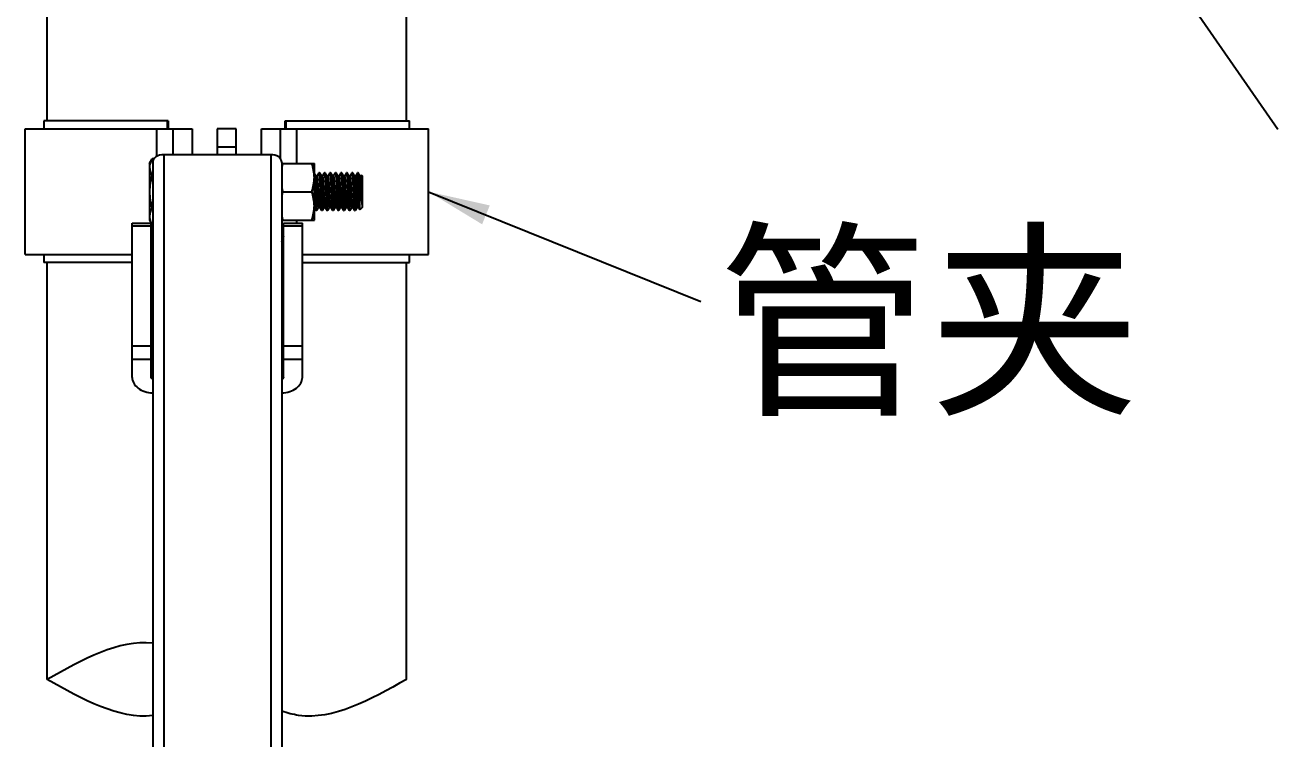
# Model space of a CAD drawing. Extents: x -191212 to 1245715665, y -234495 to 250873.
# Drawn here: x 184431 to 185776, y 130686 to 131452 of the extents above; entities that cross this region are included whole.
import ezdxf

# ---------------------------------------------------------------- set-up
doc = ezdxf.new("R2010")
doc.units = 0
doc.header["$LTSCALE"] = 500
doc.layers.get('0').update_dxf_attribs({"linetype": 'CONTINUOUS'})
doc.layers.add('PUB_TEXT', color=7, linetype='CONTINUOUS')
doc.styles.add('-宋体', font='', dxfattribs={"width": 0.8})
doc.styles.get("Standard").update_dxf_attribs({"font": 'tssdeng.shx', "width": 0.7, "bigfont": 'hztxt.shx'})
doc.styles.get('-宋体').set_extended_font_data('NSimSun')
doc.dimstyles.get("Standard").update_dxf_attribs({"dimscale": 100, "dimtxt": 3.5, "dimasz": 1, "dimexe": 2.5, "dimexo": 3, "dimgap": 1.5, "dimtad": 1, "dimdec": 0, "dimzin": 0, "dimdsep": 46, "dimtxsty": 'Standard', "dimblk": 'ARCHTICK', "dimcen": 0.09, "dimadec": 0, "dimazin": 0, "dimtfac": 1, "dimtdec": 0, "dimtix": 1, "dimtmove": 2, "dimatfit": 3, "dimfxl": 1, "dimtolj": 1, "dimtzin": 0, "dimarcsym": 0})

# ---------------------------------------------------------------- blocks, each defined once
blk = doc.blocks.new('_ArchTick')
at = {"color": 0, "linetype": 'ByBlock', "const_width": 0.4}
blk.add_lwpolyline([(-0.5, -0.5), (0.5, 0.5)], dxfattribs=at)
blk = doc.blocks.new('deeeeee')
at = {"linetype": 'Continuous'}
for p, q in [((-465813, -352756.8), (-465813, -352362.9)), ((-465233.6, -352756.8), (-465233.6, -352375.6)), ((-465848.5, -352972.7), (-465848.5, -352769.5)), ((-465848.5, -352769.5), (-465579.2, -352769.5)), ((-465818, -352756.8), (-465818, -352769.5)), ((-465617.6, -352756.8), (-465818, -352756.8)), ((-465636.2, -352814.3), (-465636.2, -352769.5)), ((-465619.2, -352756.8), (-465619.2, -352769.5)), ((-465617.6, -352756.8), (-465617.6, -352769.5)), ((-465609.7, -352811.4), (-465609.7, -352769.5)), ((-465579.2, -352769.5), (-465579.2, -352811.4)), ((-465538.5, -352769.5), (-465538.5, -352811.4)), ((-465508, -352769.5), (-465538.5, -352769.5)), ((-465508, -352811.4), (-465508, -352769.5)), ((-465467.4, -352811.4), (-465467.4, -352769.5)), ((-465467.4, -352769.5), (-465198, -352769.5)), ((-465436.9, -352769.5), (-465436.9, -352817.6)), ((-465429, -352769.5), (-465429, -352756.8)), ((-465429, -352756.8), (-465228.5, -352756.8)), ((-465427.3, -352769.5), (-465427.3, -352756.8)), ((-465410.4, -352825.4), (-465410.4, -352769.5)), ((-465228.5, -352769.5), (-465228.5, -352756.8)), ((-465198, -352972.7), (-465198, -352769.5)), ((-465624.9, -352811.4), (-465624.9, -354161.3)), ((-465452.1, -352811.4), (-465624.9, -352811.4)), ((-465508, -352799.2), (-465538.5, -352799.2)), ((-465452.1, -352811.4), (-465452.1, -354161.3)), ((-465647.8, -352825.4), (-465643.7, -352818.3)), ((-465647.8, -352825.4), (-465647.8, -352916.8)), ((-465640.8, -352818.3), (-465643.7, -352818.3)), ((-465642.7, -352824), (-465642.7, -354296)), ((-465434.3, -352824), (-465434.3, -354296)), ((-465434.3, -352825.4), (-465382, -352825.4)), ((-465382, -352916.8), (-465382, -352825.4)), ((-465642.7, -352844.7), (-465643.7, -352844.7)), ((-465379.6, -352845.6), (-465382, -352841.3)), ((-465377.5, -352845.4), (-465379.6, -352845.4)), ((-465374.8, -352840.7), (-465377.5, -352845.4)), ((-465374.8, -352840.7), (-465374.7, -352840.6)), ((-465373.6, -352840.6), (-465374.7, -352840.6)), ((-465373.5, -352840.7), (-465373.6, -352840.6)), ((-465370.7, -352845.6), (-465373.5, -352840.7)), ((-465368.6, -352845.4), (-465370.7, -352845.4)), ((-465370.6, -352845.6), (-465370.7, -352845.6)), ((-465365.9, -352840.7), (-465368.6, -352845.4)), ((-465365.9, -352840.7), (-465365.8, -352840.6)), ((-465364.7, -352840.6), (-465365.8, -352840.6)), ((-465364.6, -352840.7), (-465364.7, -352840.6)), ((-465361.8, -352845.6), (-465364.6, -352840.7)), ((-465359.7, -352845.4), (-465361.8, -352845.4)), ((-465357, -352840.7), (-465359.8, -352845.4)), ((-465357, -352840.7), (-465356.9, -352840.6)), ((-465355.8, -352840.6), (-465356.9, -352840.6)), ((-465355.7, -352840.7), (-465355.8, -352840.6)), ((-465352.9, -352845.6), (-465355.7, -352840.7)), ((-465355.5, -352841.2), (-465355.7, -352840.7)), ((-465350.8, -352845.4), (-465352.9, -352845.4)), ((-465352.7, -352845.9), (-465352.9, -352845.6)), ((-465348.1, -352840.7), (-465350.9, -352845.4)), ((-465350.5, -352845.9), (-465350.8, -352845.4)), ((-465348.1, -352840.7), (-465348, -352840.6)), ((-465348, -352840.6), (-465347.7, -352841.2)), ((-465346.9, -352840.6), (-465348, -352840.6)), ((-465346.8, -352840.7), (-465346.9, -352840.6)), ((-465344, -352845.6), (-465346.8, -352840.7)), ((-465341.9, -352845.4), (-465344.1, -352845.4)), ((-465343.9, -352845.7), (-465344, -352845.6)), ((-465339.2, -352840.7), (-465342, -352845.4)), ((-465339.2, -352840.7), (-465339.1, -352840.6)), ((-465338, -352840.6), (-465339.1, -352840.6)), ((-465337.9, -352840.7), (-465338, -352840.6)), ((-465335.1, -352845.6), (-465337.9, -352840.7)), ((-465333, -352845.4), (-465335.2, -352845.4)), ((-465330.3, -352840.7), (-465333.1, -352845.4)), ((-465330.3, -352840.7), (-465330.2, -352840.6)), ((-465329.1, -352840.6), (-465330.2, -352840.6)), ((-465329, -352840.7), (-465329.1, -352840.6)), ((-465326.2, -352845.6), (-465329, -352840.7)), ((-465324.1, -352845.4), (-465326.3, -352845.4)), ((-465321.5, -352840.7), (-465324.2, -352845.4)), ((-465321.5, -352840.7), (-465321.3, -352840.6)), ((-465320.2, -352840.6), (-465321.3, -352840.6)), ((-465320.1, -352840.7), (-465320.2, -352840.6)), ((-465317.3, -352845.6), (-465320.1, -352840.7)), ((-465315.2, -352845.4), (-465317.4, -352845.4)), ((-465317.2, -352845.7), (-465317.3, -352845.6)), ((-465312.6, -352840.7), (-465315.3, -352845.4)), ((-465312.4, -352840.6), (-465312.6, -352840.7)), ((-465311.3, -352840.6), (-465312.4, -352840.6)), ((-465311.2, -352840.7), (-465311.3, -352840.6)), ((-465308.4, -352845.6), (-465311.2, -352840.7)), ((-465309.8, -352879.3), (-465309.8, -352856.1)), ((-465306.3, -352845.4), (-465308.5, -352845.4)), ((-465305.9, -352844.6), (-465306.4, -352845.4)), ((-465304.8, -352845.7), (-465305.9, -352844.6)), ((-465305, -352855.9), (-465305, -352891.6)), ((-465304.8, -352845.7), (-465304.8, -352896.5)), ((-465432.8, -352871.1), (-465386.1, -352871.1)), ((-465382, -352896.8), (-465379.3, -352901.5)), ((-465377.9, -352901.5), (-465375.2, -352896.8)), ((-465375.2, -352896.8), (-465373.1, -352896.8)), ((-465373.2, -352896.6), (-465370.4, -352901.5)), ((-465369, -352901.5), (-465366.3, -352896.8)), ((-465366.4, -352896.8), (-465364.2, -352896.8)), ((-465364.3, -352896.6), (-465361.5, -352901.5)), ((-465364.3, -352896.6), (-465364.3, -352896.6)), ((-465360.1, -352901.5), (-465357.4, -352896.8)), ((-465357.5, -352896.8), (-465355.3, -352896.8)), ((-465355.4, -352896.6), (-465352.6, -352901.5)), ((-465351.2, -352901.5), (-465348.5, -352896.8)), ((-465348.6, -352896.8), (-465346.4, -352896.8)), ((-465346.5, -352896.6), (-465343.7, -352901.5)), ((-465342.3, -352901.5), (-465339.6, -352896.8)), ((-465339.7, -352896.8), (-465337.5, -352896.8)), ((-465337.6, -352896.6), (-465334.8, -352901.5)), ((-465333.5, -352901.5), (-465330.7, -352896.8)), ((-465330.8, -352896.8), (-465328.6, -352896.8)), ((-465328.7, -352896.6), (-465325.9, -352901.5)), ((-465324.6, -352901.5), (-465321.8, -352896.8)), ((-465321.9, -352896.8), (-465319.7, -352896.8)), ((-465319.8, -352896.6), (-465317, -352901.5)), ((-465315.7, -352901.5), (-465312.9, -352896.8)), ((-465313, -352896.8), (-465310.9, -352896.8)), ((-465310.9, -352896.6), (-465310.9, -352896.8)), ((-465310.9, -352896.8), (-465308.7, -352900.4)), ((-465304.8, -352896.5), (-465308.7, -352900.4)), ((-465647.8, -352916.8), (-465645, -352921.7)), ((-465642.7, -352897.5), (-465643.7, -352897.5)), ((-465434.3, -352916.8), (-465382, -352916.8)), ((-465410.4, -352921.9), (-465410.4, -352916.8)), ((-465379.3, -352901.5), (-465379.1, -352901.6)), ((-465378, -352901.6), (-465379.1, -352901.6)), ((-465377.9, -352901.5), (-465378, -352901.6)), ((-465370.4, -352901.5), (-465370.3, -352901.6)), ((-465369.1, -352901.6), (-465370.3, -352901.6)), ((-465369, -352901.5), (-465369.1, -352901.6)), ((-465361.5, -352901.5), (-465361.4, -352901.6)), ((-465360.2, -352901.6), (-465361.4, -352901.6)), ((-465360.1, -352901.5), (-465360.2, -352901.6)), ((-465352.6, -352901.5), (-465352.5, -352901.6)), ((-465351.4, -352901.6), (-465352.5, -352901.6)), ((-465351.2, -352901.5), (-465351.4, -352901.6)), ((-465343.7, -352901.5), (-465343.6, -352901.6)), ((-465342.5, -352901.6), (-465343.6, -352901.6)), ((-465342.3, -352901.5), (-465342.5, -352901.6)), ((-465334.8, -352901.5), (-465334.7, -352901.6)), ((-465333.6, -352901.6), (-465334.7, -352901.6)), ((-465333.5, -352901.5), (-465333.6, -352901.6)), ((-465325.9, -352901.5), (-465325.8, -352901.6)), ((-465324.7, -352901.6), (-465325.8, -352901.6)), ((-465324.6, -352901.5), (-465324.7, -352901.6)), ((-465317, -352901.5), (-465316.9, -352901.6)), ((-465315.8, -352901.6), (-465316.9, -352901.6)), ((-465315.7, -352901.5), (-465315.8, -352901.6)), ((-465308.7, -352900.4), (-465308.7, -352900.4)), ((-465675.7, -353170.7), (-465675.7, -352921.9)), ((-465675.7, -352921.9), (-465645.3, -352921.9)), ((-465675.7, -352926.4), (-465645.3, -352926.4)), ((-465645.3, -353170.7), (-465645.3, -352921.9)), ((-465642.7, -352923.9), (-465643.7, -352923.9)), ((-465431.8, -352934.6), (-465434.3, -352932.8)), ((-465431.8, -353170.7), (-465431.8, -352921.9)), ((-465431.8, -352921.9), (-465401.3, -352921.9)), ((-465431.8, -352926.4), (-465401.3, -352926.4)), ((-465401.3, -353170.7), (-465401.3, -352921.9)), ((-465431.8, -352946), (-465432.1, -352946.2)), ((-465848.5, -352972.7), (-465675.7, -352972.7)), ((-465818, -352972.7), (-465818, -352985.4)), ((-465401.3, -352972.7), (-465198, -352972.7)), ((-465228.5, -352985.4), (-465228.5, -352972.7)), ((-465675.7, -352985.4), (-465818, -352985.4)), ((-465813, -353658.1), (-465813, -352985.4)), ((-465401.3, -352985.4), (-465228.5, -352985.4)), ((-465233.6, -353658.1), (-465233.6, -352985.4)), ((-465645.3, -353120.4), (-465675.7, -353120.4)), ((-465401.3, -353120.4), (-465431.8, -353120.4)), ((-465645.3, -353142), (-465675.7, -353142)), ((-465401.3, -353142), (-465431.8, -353142))]:
    blk.add_line(p, q, dxfattribs=at)
blk.add_lwpolyline([(-465434.3, -352951.8), (-465432.8, -352947.8), (-465431.8, -352945.6)], dxfattribs=at)
for centre, radius, start, end in [((-465341.5, -352855.9), 96.3, 161.5104, 164.6888), ((-465341.5, -352840.6), 96.3, 195.3112, 198.4896), ((-465341.5, -352901.6), 96.3, 161.5104, 164.6888), ((-467630.1, -352972.4), 2251, 2.5803, 2.9163), ((-465341.5, -352886.3), 96.3, 195.3112, 198.4896), ((-465607.3, -352902.8), 42.1, 206.641, 210.0621), ((-465373.5, -352981.9), 70, 149.4462, 150.2362), ((-465427.9, -352948), 10.5, 240.2296, 242.1247)]:
    blk.add_arc(centre, radius, start, end, dxfattribs=at)
for points, knots in [([(-465624.9, -352811.4), (-465629.3, -352811.4), (-465637.4, -352813), (-465642.7, -352820.5), (-465642.7, -352824)], [0, 0, 0, 0, 0.559767, 1, 1, 1, 1]), ([(-465434.3, -352824), (-465434.3, -352820.5), (-465439.6, -352813), (-465447.8, -352811.4), (-465452.1, -352811.4)], [0, 0, 0, 0, 0.440233, 1, 1, 1, 1]), ([(-465646.9, -352825.6), (-465647.1, -352826.1), (-465647.6, -352828), (-465647.8, -352830), (-465647.8, -352831.5)], [0, 0, 0, 0, 0.253622, 1, 1, 1, 1]), ([(-465647.8, -352831.5), (-465647.8, -352833.7), (-465646.9, -352838.4), (-465644.9, -352842.6), (-465643.7, -352844.7)], [0, 0, 0, 0, 0.485077, 1, 1, 1, 1]), ([(-465643.7, -352818.3), (-465644, -352818.9), (-465645.3, -352821.2), (-465646.4, -352823.7), (-465646.9, -352825.6)], [0, 0, 0, 0, 0.257362, 1, 1, 1, 1]), ([(-465382, -352848.2), (-465382, -352844.4), (-465382.8, -352836.6), (-465384.9, -352829.1), (-465386.1, -352825.4)], [0, 0, 0, 0, 0.498127, 1, 1, 1, 1]), ([(-465386.1, -352871.1), (-465384.9, -352867.4), (-465382.8, -352859.9), (-465382, -352852.1), (-465382, -352848.2)], [0, 0, 0, 0, 0.501873, 1, 1, 1, 1]), ([(-465380.3, -352871.1), (-465380.5, -352865.2), (-465380.9, -352857.1), (-465381.5, -352847.5), (-465381.8, -352843.8), (-465382, -352842.3)], [0, 0, 0, 0, 0.612202, 0.845734, 1, 1, 1, 1]), ([(-465375.2, -352896.8), (-465375.3, -352896.8), (-465375.4, -352896.6), (-465375.6, -352896), (-465375.9, -352894.6), (-465376.1, -352892.4), (-465376.4, -352889.4), (-465376.6, -352885.8), (-465376.9, -352881.6), (-465377.1, -352877.1), (-465377.5, -352870.7), (-465377.8, -352864.4), (-465378.2, -352858.4), (-465378.5, -352854.5), (-465378.7, -352851.2), (-465379, -352848.6), (-465379.2, -352846.8), (-465379.4, -352845.8), (-465379.6, -352845.6)], [0, 0, 0, 0, 0.003455, 0.010693, 0.037891, 0.081614, 0.140407, 0.212192, 0.294399, 0.384075, 0.47799, 0.664974, 0.751306, 0.828652, 0.894237, 0.945722, 0.98132, 1, 1, 1, 1]), ([(-465373.2, -352896.6), (-465373.3, -352896.4), (-465373.5, -352895.4), (-465373.8, -352893.6), (-465374, -352891), (-465374.3, -352887.7), (-465374.5, -352883.8), (-465374.9, -352877.8), (-465375.2, -352871.5), (-465375.6, -352865.1), (-465375.9, -352860.6), (-465376.1, -352856.4), (-465376.4, -352852.7), (-465376.6, -352849.8), (-465376.9, -352847.6), (-465377.1, -352846.2), (-465377.3, -352845.6), (-465377.4, -352845.4), (-465377.5, -352845.4)], [0, 0, 0, 0, 0.018679, 0.054277, 0.105763, 0.171349, 0.248695, 0.335028, 0.52201, 0.615925, 0.7056, 0.787808, 0.859593, 0.918387, 0.96211, 0.989308, 0.996544, 1, 1, 1, 1]), ([(-465374.7, -352840.6), (-465374.6, -352840.6), (-465374.5, -352840.9), (-465374.4, -352841.3), (-465374.3, -352842), (-465374.1, -352843.5), (-465373.8, -352846.1), (-465373.6, -352849.8), (-465373.3, -352854.4), (-465373, -352859.6), (-465372.8, -352865.2), (-465372.6, -352869.1), (-465372.5, -352871.1)], [0, 0, 0, 0, 0.0066, 0.021626, 0.045785, 0.07899, 0.171387, 0.295464, 0.446521, 0.618791, 0.80567, 1, 1, 1, 1]), ([(-465371.4, -352871.1), (-465371.5, -352867.4), (-465371.8, -352862), (-465372.1, -352855.1), (-465372.4, -352850.7), (-465372.7, -352846.9), (-465372.9, -352844), (-465373.2, -352842), (-465373.3, -352841), (-465373.5, -352840.7)], [0, 0, 0, 0, 0.364471, 0.530917, 0.679032, 0.803712, 0.900705, 0.96676, 1, 1, 1, 1]), ([(-465366.4, -352896.8), (-465366.4, -352896.8), (-465366.5, -352896.6), (-465366.7, -352896), (-465367, -352894.7), (-465367.2, -352892.5), (-465367.5, -352889.6), (-465367.7, -352886), (-465368, -352881.9), (-465368.2, -352877.4), (-465368.6, -352871.1), (-465369, -352863.5), (-465369.4, -352856.3), (-465369.8, -352851.5), (-465370, -352848.8), (-465370.3, -352846.9), (-465370.5, -352845.9), (-465370.6, -352845.6)], [0, 0, 0, 0, 0.003417, 0.010553, 0.037343, 0.080422, 0.138384, 0.209216, 0.290427, 0.379147, 0.472236, 0.658297, 0.82249, 0.888984, 0.941829, 0.979209, 1, 1, 1, 1]), ([(-465364.3, -352896.6), (-465364.5, -352896.3), (-465364.6, -352895.3), (-465364.9, -352893.4), (-465365.1, -352890.7), (-465365.5, -352885.9), (-465366, -352878.8), (-465366.4, -352871.2), (-465366.7, -352864.9), (-465367, -352860.4), (-465367.2, -352856.2), (-465367.5, -352852.6), (-465367.8, -352849.7), (-465368, -352847.5), (-465368.2, -352846.2), (-465368.4, -352845.6), (-465368.5, -352845.4), (-465368.6, -352845.4)], [0, 0, 0, 0, 0.020588, 0.057799, 0.110514, 0.176922, 0.341067, 0.527216, 0.620384, 0.709195, 0.790501, 0.861424, 0.919465, 0.962605, 0.989434, 0.996579, 1, 1, 1, 1]), ([(-465365.8, -352840.6), (-465365.7, -352840.6), (-465365.6, -352840.9), (-465365.5, -352841.3), (-465365.4, -352842), (-465365.2, -352843.5), (-465364.9, -352846.1), (-465364.7, -352849.8), (-465364.4, -352854.4), (-465364.1, -352859.6), (-465363.9, -352865.2), (-465363.7, -352869.1), (-465363.6, -352871.1)], [0, 0, 0, 0, 0.006597, 0.021619, 0.045777, 0.07898, 0.171374, 0.295442, 0.446496, 0.618772, 0.805666, 1, 1, 1, 1]), ([(-465362.5, -352871.1), (-465362.6, -352867.4), (-465362.9, -352862), (-465363.2, -352855.1), (-465363.5, -352850.7), (-465363.8, -352846.9), (-465364, -352844), (-465364.3, -352842), (-465364.4, -352841), (-465364.6, -352840.7)], [0, 0, 0, 0, 0.364465, 0.530905, 0.679014, 0.8037, 0.900701, 0.966759, 1, 1, 1, 1]), ([(-465357.5, -352896.8), (-465357.5, -352896.8), (-465357.7, -352896.6), (-465357.8, -352896), (-465358.1, -352894.6), (-465358.3, -352892.4), (-465358.6, -352889.4), (-465358.8, -352885.8), (-465359.1, -352881.6), (-465359.4, -352877.1), (-465359.7, -352870.7), (-465360.1, -352864.4), (-465360.4, -352858.4), (-465360.7, -352854.5), (-465360.9, -352851.2), (-465361.2, -352848.6), (-465361.5, -352846.8), (-465361.6, -352845.8), (-465361.8, -352845.6)], [0, 0, 0, 0, 0.003456, 0.010692, 0.037889, 0.081613, 0.140407, 0.212192, 0.2944, 0.384075, 0.47799, 0.664972, 0.751305, 0.828651, 0.894236, 0.945723, 0.981321, 1, 1, 1, 1]), ([(-465355.4, -352896.6), (-465355.6, -352896.4), (-465355.7, -352895.4), (-465356, -352893.6), (-465356.2, -352891), (-465356.5, -352887.7), (-465356.8, -352883.8), (-465357.1, -352877.8), (-465357.5, -352871.5), (-465357.8, -352865.1), (-465358.1, -352860.6), (-465358.3, -352856.4), (-465358.6, -352852.7), (-465358.9, -352849.8), (-465359.1, -352847.6), (-465359.3, -352846.2), (-465359.5, -352845.6), (-465359.6, -352845.4), (-465359.7, -352845.4)], [0, 0, 0, 0, 0.01868, 0.054278, 0.105764, 0.171348, 0.248694, 0.335026, 0.52201, 0.615925, 0.705601, 0.787808, 0.859593, 0.918386, 0.962109, 0.989306, 0.996545, 1, 1, 1, 1]), ([(-465356.9, -352840.6), (-465356.8, -352840.6), (-465356.7, -352840.9), (-465356.6, -352841.3), (-465356.5, -352842), (-465356.3, -352843.5), (-465356, -352846.1), (-465355.8, -352849.8), (-465355.5, -352854.4), (-465355.2, -352859.6), (-465355, -352865.2), (-465354.8, -352869.1), (-465354.7, -352871.1)], [0, 0, 0, 0, 0.006599, 0.021622, 0.045782, 0.078987, 0.171389, 0.295466, 0.446515, 0.618783, 0.80567, 1, 1, 1, 1]), ([(-465353.6, -352871.1), (-465353.7, -352867.7), (-465354, -352861.2), (-465354.5, -352852.5), (-465354.9, -352846.5), (-465355.2, -352842.9), (-465355.4, -352841.7), (-465355.5, -352841.2)], [0, 0, 0, 0, 0.342843, 0.645753, 0.873522, 0.950589, 1, 1, 1, 1]), ([(-465348.6, -352896.8), (-465348.6, -352896.8), (-465348.8, -352896.6), (-465348.9, -352896), (-465349.1, -352894.8), (-465349.4, -352892.7), (-465349.6, -352889.9), (-465349.9, -352886.5), (-465350.1, -352882.5), (-465350.4, -352878.2), (-465350.7, -352872.1), (-465351.1, -352864.6), (-465351.6, -352856.5), (-465352, -352850.8), (-465352.4, -352847.5), (-465352.6, -352846.4), (-465352.7, -352845.9)], [0, 0, 0, 0, 0.003318, 0.010166, 0.035831, 0.077124, 0.132774, 0.200951, 0.279376, 0.365418, 0.456184, 0.639607, 0.805161, 0.930787, 0.973175, 1, 1, 1, 1]), ([(-465346.5, -352896.6), (-465346.6, -352896.4), (-465346.8, -352895.6), (-465347.1, -352894), (-465347.3, -352891.6), (-465347.5, -352888.7), (-465347.8, -352885.1), (-465348.1, -352879.7), (-465348.5, -352872.4), (-465349, -352863.7), (-465349.5, -352856), (-465349.9, -352850.6), (-465350.2, -352847.5), (-465350.4, -352846.4), (-465350.5, -352845.9)], [0, 0, 0, 0, 0.017152, 0.049306, 0.095685, 0.154891, 0.225083, 0.30406, 0.478231, 0.655625, 0.814053, 0.933743, 0.974201, 1, 1, 1, 1]), ([(-465347.7, -352841.2), (-465347.6, -352841.7), (-465347.5, -352842.9), (-465347.1, -352846.5), (-465346.7, -352852.5), (-465346.3, -352861.2), (-465346, -352867.7), (-465345.8, -352871.1)], [0, 0, 0, 0, 0.049411, 0.126478, 0.354247, 0.657157, 1, 1, 1, 1]), ([(-465344.7, -352871.1), (-465344.9, -352867.4), (-465345.1, -352862), (-465345.5, -352855.1), (-465345.7, -352850.7), (-465346, -352846.9), (-465346.2, -352844), (-465346.5, -352842), (-465346.6, -352841), (-465346.8, -352840.7)], [0, 0, 0, 0, 0.364462, 0.530907, 0.679025, 0.803712, 0.900706, 0.96676, 1, 1, 1, 1]), ([(-465339.7, -352896.8), (-465339.7, -352896.8), (-465339.9, -352896.6), (-465340, -352896), (-465340.3, -352894.7), (-465340.5, -352892.5), (-465340.8, -352889.6), (-465341, -352886), (-465341.3, -352882), (-465341.5, -352877.5), (-465341.9, -352871.2), (-465342.3, -352863.6), (-465342.7, -352856.5), (-465343.1, -352851.6), (-465343.4, -352848.9), (-465343.6, -352847), (-465343.8, -352846), (-465343.9, -352845.7)], [0, 0, 0, 0, 0.003402, 0.010497, 0.037127, 0.079951, 0.137583, 0.208037, 0.288851, 0.377191, 0.469951, 0.655642, 0.820036, 0.88689, 0.940273, 0.978363, 1, 1, 1, 1]), ([(-465337.6, -352896.6), (-465337.8, -352896.4), (-465337.9, -352895.4), (-465338.2, -352893.6), (-465338.4, -352891), (-465338.7, -352887.7), (-465339, -352883.8), (-465339.3, -352877.8), (-465339.7, -352871.5), (-465340, -352865.1), (-465340.3, -352860.6), (-465340.5, -352856.4), (-465340.8, -352852.7), (-465341.1, -352849.8), (-465341.3, -352847.6), (-465341.6, -352846.2), (-465341.7, -352845.6), (-465341.9, -352845.4), (-465341.9, -352845.4)], [0, 0, 0, 0, 0.01868, 0.054279, 0.105766, 0.17135, 0.248697, 0.335029, 0.522011, 0.615926, 0.705602, 0.78781, 0.859595, 0.918388, 0.962111, 0.989307, 0.996546, 1, 1, 1, 1]), ([(-465339.1, -352840.6), (-465339.1, -352840.6), (-465338.9, -352840.9), (-465338.8, -352841.3), (-465338.7, -352842), (-465338.5, -352843.5), (-465338.3, -352846.1), (-465338, -352849.8), (-465337.7, -352854.4), (-465337.4, -352859.6), (-465337.2, -352865.2), (-465337, -352869.1), (-465336.9, -352871.1)], [0, 0, 0, 0, 0.0066, 0.021625, 0.045784, 0.078988, 0.171384, 0.29546, 0.446516, 0.618789, 0.80567, 1, 1, 1, 1]), ([(-465335.8, -352871.1), (-465336, -352867.4), (-465336.2, -352862), (-465336.6, -352855.1), (-465336.8, -352850.7), (-465337.1, -352846.9), (-465337.3, -352844), (-465337.6, -352842), (-465337.7, -352841), (-465337.9, -352840.7)], [0, 0, 0, 0, 0.364471, 0.530917, 0.679031, 0.803711, 0.900704, 0.96676, 1, 1, 1, 1]), ([(-465330.8, -352896.8), (-465330.8, -352896.8), (-465331, -352896.6), (-465331.1, -352896), (-465331.4, -352894.6), (-465331.6, -352892.4), (-465331.9, -352889.4), (-465332.1, -352885.8), (-465332.4, -352881.6), (-465332.7, -352877.1), (-465333, -352870.7), (-465333.4, -352864.4), (-465333.7, -352858.4), (-465334, -352854.5), (-465334.3, -352851.2), (-465334.5, -352848.6), (-465334.8, -352846.8), (-465334.9, -352845.8), (-465335.1, -352845.6)], [0, 0, 0, 0, 0.003456, 0.010692, 0.037889, 0.081613, 0.140406, 0.212192, 0.2944, 0.384075, 0.477989, 0.664972, 0.751304, 0.828651, 0.894236, 0.945722, 0.981321, 1, 1, 1, 1]), ([(-465328.7, -352896.6), (-465328.9, -352896.4), (-465329, -352895.4), (-465329.3, -352893.6), (-465329.5, -352891), (-465329.8, -352887.7), (-465330.1, -352883.8), (-465330.4, -352877.8), (-465330.8, -352871.5), (-465331.1, -352865.1), (-465331.4, -352860.6), (-465331.7, -352856.4), (-465331.9, -352852.7), (-465332.2, -352849.8), (-465332.4, -352847.6), (-465332.7, -352846.2), (-465332.8, -352845.6), (-465333, -352845.4), (-465333, -352845.4)], [0, 0, 0, 0, 0.01868, 0.054278, 0.105764, 0.171348, 0.248694, 0.335027, 0.52201, 0.615925, 0.705601, 0.787808, 0.859593, 0.918386, 0.962109, 0.989306, 0.996546, 1, 1, 1, 1]), ([(-465330.2, -352840.6), (-465330.2, -352840.6), (-465330, -352840.9), (-465329.9, -352841.3), (-465329.8, -352842), (-465329.6, -352843.5), (-465329.4, -352846.1), (-465329.1, -352849.8), (-465328.8, -352854.4), (-465328.6, -352859.6), (-465328.3, -352865.2), (-465328.1, -352869.1), (-465328, -352871.1)], [0, 0, 0, 0, 0.006596, 0.021617, 0.045773, 0.078975, 0.171369, 0.295437, 0.446491, 0.618767, 0.805664, 1, 1, 1, 1]), ([(-465326.9, -352871.1), (-465327.1, -352867.4), (-465327.3, -352862), (-465327.7, -352855.1), (-465327.9, -352850.7), (-465328.2, -352846.9), (-465328.4, -352844), (-465328.7, -352842), (-465328.8, -352841), (-465329, -352840.7)], [0, 0, 0, 0, 0.364464, 0.530903, 0.679012, 0.803699, 0.9007, 0.966759, 1, 1, 1, 1]), ([(-465321.9, -352896.8), (-465321.9, -352896.8), (-465322.1, -352896.6), (-465322.3, -352896), (-465322.5, -352894.6), (-465322.7, -352892.4), (-465323, -352889.4), (-465323.3, -352885.8), (-465323.5, -352881.6), (-465323.8, -352877.1), (-465324.1, -352870.7), (-465324.5, -352864.4), (-465324.8, -352858.4), (-465325.1, -352854.5), (-465325.4, -352851.2), (-465325.6, -352848.6), (-465325.9, -352846.8), (-465326, -352845.8), (-465326.2, -352845.6)], [0, 0, 0, 0, 0.003456, 0.010693, 0.037891, 0.081614, 0.140408, 0.212192, 0.2944, 0.384075, 0.47799, 0.664974, 0.751306, 0.828653, 0.894237, 0.945723, 0.981321, 1, 1, 1, 1]), ([(-465319.8, -352896.6), (-465320, -352896.4), (-465320.1, -352895.4), (-465320.4, -352893.6), (-465320.7, -352891), (-465320.9, -352887.7), (-465321.2, -352883.8), (-465321.5, -352877.8), (-465321.9, -352871.5), (-465322.2, -352865.1), (-465322.5, -352860.6), (-465322.8, -352856.4), (-465323, -352852.7), (-465323.3, -352849.8), (-465323.5, -352847.6), (-465323.8, -352846.2), (-465323.9, -352845.6), (-465324.1, -352845.4), (-465324.1, -352845.4)], [0, 0, 0, 0, 0.018679, 0.054277, 0.105763, 0.171348, 0.248694, 0.335027, 0.52201, 0.615925, 0.7056, 0.787807, 0.859593, 0.918386, 0.96211, 0.989308, 0.996544, 1, 1, 1, 1]), ([(-465321.3, -352840.6), (-465321.3, -352840.6), (-465321.1, -352840.9), (-465321, -352841.3), (-465320.9, -352842), (-465320.7, -352843.5), (-465320.5, -352846.1), (-465320.2, -352849.8), (-465319.9, -352854.4), (-465319.7, -352859.6), (-465319.4, -352865.2), (-465319.2, -352869.1), (-465319.1, -352871.1)], [0, 0, 0, 0, 0.006599, 0.021624, 0.045785, 0.078991, 0.171394, 0.295472, 0.446521, 0.618786, 0.80567, 1, 1, 1, 1]), ([(-465318, -352871.1), (-465318.2, -352867.4), (-465318.4, -352862), (-465318.8, -352855.1), (-465319, -352850.7), (-465319.3, -352846.9), (-465319.5, -352844), (-465319.8, -352842), (-465319.9, -352841), (-465320.1, -352840.7)], [0, 0, 0, 0, 0.364462, 0.530902, 0.679016, 0.803706, 0.900705, 0.96676, 1, 1, 1, 1]), ([(-465313, -352896.8), (-465313.1, -352896.8), (-465313.2, -352896.6), (-465313.4, -352896), (-465313.6, -352894.7), (-465313.8, -352892.6), (-465314.1, -352889.6), (-465314.3, -352886.1), (-465314.6, -352882), (-465314.9, -352877.5), (-465315.2, -352871.3), (-465315.6, -352863.7), (-465316.1, -352856.6), (-465316.4, -352851.7), (-465316.7, -352849), (-465316.9, -352847.1), (-465317.1, -352846), (-465317.2, -352845.7)], [0, 0, 0, 0, 0.003396, 0.010472, 0.037029, 0.079737, 0.13722, 0.207502, 0.288137, 0.376304, 0.468915, 0.654438, 0.818923, 0.885939, 0.939566, 0.977978, 1, 1, 1, 1]), ([(-465310.9, -352896.6), (-465311.1, -352896.4), (-465311.2, -352895.4), (-465311.5, -352893.6), (-465311.8, -352891), (-465312, -352887.7), (-465312.3, -352883.8), (-465312.6, -352877.8), (-465313, -352871.5), (-465313.3, -352865.1), (-465313.6, -352860.6), (-465313.9, -352856.4), (-465314.1, -352852.7), (-465314.4, -352849.8), (-465314.6, -352847.6), (-465314.9, -352846.2), (-465315, -352845.6), (-465315.2, -352845.4), (-465315.2, -352845.4)], [0, 0, 0, 0, 0.01868, 0.054278, 0.105764, 0.171348, 0.248695, 0.335027, 0.52201, 0.615925, 0.705601, 0.787809, 0.859594, 0.918387, 0.96211, 0.989307, 0.996546, 1, 1, 1, 1]), ([(-465309.8, -352879.3), (-465310, -352877), (-465310.2, -352872.3), (-465310.5, -352865.5), (-465310.8, -352858.9), (-465311.1, -352853), (-465311.4, -352848.6), (-465311.6, -352845.6), (-465311.8, -352843.9), (-465311.9, -352842.5), (-465312.1, -352841.5), (-465312.2, -352841), (-465312.4, -352840.6), (-465312.4, -352840.6)], [0, 0, 0, 0, 0.178481, 0.358633, 0.531004, 0.686502, 0.81696, 0.870599, 0.915552, 0.951236, 0.977231, 0.993319, 1, 1, 1, 1]), ([(-465309.8, -352856.1), (-465309.9, -352854.1), (-465310.1, -352850.5), (-465310.4, -352846.4), (-465310.7, -352843.7), (-465310.8, -352842.3), (-465311, -352841.4), (-465311.1, -352840.9), (-465311.2, -352840.7)], [0, 0, 0, 0, 0.386407, 0.692621, 0.809887, 0.900873, 0.96438, 1, 1, 1, 1]), ([(-465309.8, -352856.1), (-465309.4, -352859.4), (-465308.7, -352866), (-465307.6, -352875.7), (-465306.5, -352884.3), (-465305.6, -352889.5), (-465305, -352891.6)], [0, 0, 0, 0, 0.276989, 0.559714, 0.812602, 1, 1, 1, 1]), ([(-465305, -352891.6), (-465305.4, -352887.5), (-465305.8, -352880.9), (-465306.3, -352871.8), (-465306.7, -352864.4), (-465307.1, -352857.6), (-465307.4, -352852.6), (-465307.8, -352849.3), (-465307.9, -352847.6), (-465308.2, -352846.4), (-465308.3, -352845.7), (-465308.4, -352845.6)], [0, 0, 0, 0, 0.266625, 0.430398, 0.595472, 0.747113, 0.871808, 0.920471, 0.958518, 0.985156, 1, 1, 1, 1]), ([(-465305, -352855.9), (-465305.1, -352854.5), (-465305.3, -352851.9), (-465305.6, -352848.9), (-465305.8, -352847.1), (-465306, -352846.2), (-465306.1, -352845.7), (-465306.3, -352845.4), (-465306.3, -352845.4)], [0, 0, 0, 0, 0.414305, 0.728229, 0.842155, 0.925352, 0.97725, 1, 1, 1, 1]), ([(-465305.9, -352844.6), (-465305.9, -352844.6), (-465305.9, -352844.6), (-465305.9, -352844.6), (-465305.9, -352844.6)], [0, 0, 0, 0, 0.579006, 1, 1, 1, 1]), ([(-465305.9, -352844.6), (-465305.8, -352844.7), (-465305.7, -352845), (-465305.6, -352845.6), (-465305.5, -352846.6), (-465305.4, -352847.9), (-465305.3, -352849.5), (-465305.2, -352852.2), (-465305.1, -352854.4), (-465305, -352855.9)], [0, 0, 0, 0, 0.026242, 0.082423, 0.168531, 0.283682, 0.426407, 0.594915, 1, 1, 1, 1]), ([(-465382, -352894), (-465382, -352890.1), (-465382.8, -352882.3), (-465384.9, -352874.8), (-465386.1, -352871.1)], [0, 0, 0, 0, 0.498127, 1, 1, 1, 1]), ([(-465381.4, -352871.1), (-465381.2, -352874.8), (-465381, -352880.2), (-465380.6, -352887.1), (-465380.3, -352891.5), (-465380.1, -352895.3), (-465379.8, -352898.2), (-465379.6, -352900.2), (-465379.4, -352901.2), (-465379.3, -352901.5)], [0, 0, 0, 0, 0.364464, 0.530902, 0.679018, 0.803707, 0.900706, 0.966761, 1, 1, 1, 1]), ([(-465378, -352901.6), (-465378.1, -352901.6), (-465378.2, -352901.3), (-465378.3, -352900.9), (-465378.5, -352900.2), (-465378.7, -352898.7), (-465378.9, -352896.1), (-465379.2, -352892.4), (-465379.4, -352887.8), (-465379.7, -352882.6), (-465380, -352877), (-465380.2, -352873.1), (-465380.3, -352871.1)], [0, 0, 0, 0, 0.006599, 0.021623, 0.045783, 0.078988, 0.171391, 0.295468, 0.446516, 0.618784, 0.80567, 1, 1, 1, 1]), ([(-465372.5, -352871.1), (-465372.3, -352874.8), (-465372.1, -352880.2), (-465371.7, -352887.1), (-465371.4, -352891.5), (-465371.2, -352895.3), (-465371, -352898.2), (-465370.7, -352900.2), (-465370.5, -352901.2), (-465370.4, -352901.5)], [0, 0, 0, 0, 0.364464, 0.530904, 0.679014, 0.8037, 0.900701, 0.966759, 1, 1, 1, 1]), ([(-465369.1, -352901.6), (-465369.2, -352901.6), (-465369.3, -352901.3), (-465369.4, -352900.9), (-465369.6, -352900.2), (-465369.8, -352898.7), (-465370, -352896.1), (-465370.3, -352892.4), (-465370.6, -352887.8), (-465370.8, -352882.6), (-465371.1, -352877), (-465371.3, -352873.1), (-465371.4, -352871.1)], [0, 0, 0, 0, 0.006597, 0.021619, 0.045776, 0.078979, 0.171373, 0.295441, 0.446495, 0.61877, 0.805666, 1, 1, 1, 1]), ([(-465363.6, -352871.1), (-465363.4, -352874.8), (-465363.2, -352880.2), (-465362.8, -352887.1), (-465362.6, -352891.5), (-465362.3, -352895.3), (-465362.1, -352898.2), (-465361.8, -352900.2), (-465361.6, -352901.2), (-465361.5, -352901.5)], [0, 0, 0, 0, 0.364471, 0.530917, 0.679032, 0.803712, 0.900705, 0.96676, 1, 1, 1, 1]), ([(-465360.2, -352901.6), (-465360.3, -352901.6), (-465360.4, -352901.3), (-465360.5, -352900.9), (-465360.7, -352900.2), (-465360.9, -352898.7), (-465361.1, -352896.1), (-465361.4, -352892.4), (-465361.7, -352887.8), (-465361.9, -352882.6), (-465362.2, -352877), (-465362.4, -352873.1), (-465362.5, -352871.1)], [0, 0, 0, 0, 0.0066, 0.021626, 0.045785, 0.078989, 0.171387, 0.295463, 0.44652, 0.618791, 0.80567, 1, 1, 1, 1]), ([(-465354.7, -352871.1), (-465354.5, -352874.8), (-465354.3, -352880.2), (-465353.9, -352887.1), (-465353.7, -352891.5), (-465353.4, -352895.3), (-465353.2, -352898.2), (-465352.9, -352900.2), (-465352.8, -352901.2), (-465352.6, -352901.5)], [0, 0, 0, 0, 0.364461, 0.530905, 0.679023, 0.803711, 0.900706, 0.96676, 1, 1, 1, 1]), ([(-465351.4, -352901.6), (-465351.4, -352901.6), (-465351.6, -352901.3), (-465351.7, -352900.9), (-465351.8, -352900.2), (-465352, -352898.7), (-465352.2, -352896.1), (-465352.5, -352892.4), (-465352.8, -352887.8), (-465353, -352882.6), (-465353.3, -352877), (-465353.5, -352873.1), (-465353.6, -352871.1)], [0, 0, 0, 0, 0.006603, 0.021633, 0.045797, 0.079005, 0.17141, 0.29549, 0.446541, 0.6188, 0.805675, 1, 1, 1, 1]), ([(-465345.8, -352871.1), (-465345.6, -352874.8), (-465345.4, -352880.2), (-465345, -352887.1), (-465344.8, -352891.5), (-465344.5, -352895.3), (-465344.3, -352898.2), (-465344, -352900.2), (-465343.9, -352901.2), (-465343.7, -352901.5)], [0, 0, 0, 0, 0.364465, 0.530902, 0.679016, 0.803705, 0.900705, 0.96676, 1, 1, 1, 1]), ([(-465342.5, -352901.6), (-465342.5, -352901.6), (-465342.7, -352901.3), (-465342.8, -352900.9), (-465342.9, -352900.2), (-465343.1, -352898.7), (-465343.3, -352896.1), (-465343.6, -352892.4), (-465343.9, -352887.8), (-465344.1, -352882.6), (-465344.4, -352877), (-465344.6, -352873.1), (-465344.7, -352871.1)], [0, 0, 0, 0, 0.006597, 0.021619, 0.045776, 0.07898, 0.17138, 0.295455, 0.446505, 0.618777, 0.805667, 1, 1, 1, 1]), ([(-465336.9, -352871.1), (-465336.7, -352874.8), (-465336.5, -352880.2), (-465336.1, -352887.1), (-465335.9, -352891.5), (-465335.6, -352895.3), (-465335.4, -352898.2), (-465335.1, -352900.2), (-465335, -352901.2), (-465334.8, -352901.5)], [0, 0, 0, 0, 0.364465, 0.530907, 0.679017, 0.803702, 0.900702, 0.966759, 1, 1, 1, 1]), ([(-465333.6, -352901.6), (-465333.6, -352901.6), (-465333.8, -352901.3), (-465333.9, -352900.9), (-465334, -352900.2), (-465334.2, -352898.7), (-465334.4, -352896.1), (-465334.7, -352892.4), (-465335, -352887.8), (-465335.2, -352882.6), (-465335.5, -352877), (-465335.7, -352873.1), (-465335.8, -352871.1)], [0, 0, 0, 0, 0.006598, 0.021622, 0.04578, 0.078984, 0.171378, 0.295448, 0.446502, 0.618778, 0.805669, 1, 1, 1, 1]), ([(-465328, -352871.1), (-465327.8, -352874.8), (-465327.6, -352880.2), (-465327.2, -352887.1), (-465327, -352891.5), (-465326.7, -352895.3), (-465326.5, -352898.2), (-465326.2, -352900.2), (-465326.1, -352901.2), (-465325.9, -352901.5)], [0, 0, 0, 0, 0.364468, 0.530914, 0.67903, 0.803712, 0.900705, 0.966759, 1, 1, 1, 1]), ([(-465324.7, -352901.6), (-465324.7, -352901.6), (-465324.9, -352901.3), (-465325, -352900.9), (-465325.1, -352900.2), (-465325.3, -352898.7), (-465325.5, -352896.1), (-465325.8, -352892.4), (-465326.1, -352887.8), (-465326.4, -352882.6), (-465326.6, -352877), (-465326.8, -352873.1), (-465326.9, -352871.1)], [0, 0, 0, 0, 0.006601, 0.021627, 0.045787, 0.078992, 0.171391, 0.295469, 0.446525, 0.618794, 0.80567, 1, 1, 1, 1]), ([(-465319.1, -352871.1), (-465318.9, -352874.8), (-465318.7, -352880.2), (-465318.3, -352887.1), (-465318.1, -352891.5), (-465317.8, -352895.3), (-465317.6, -352898.2), (-465317.3, -352900.2), (-465317.2, -352901.2), (-465317, -352901.5)], [0, 0, 0, 0, 0.364462, 0.530904, 0.679022, 0.80371, 0.900707, 0.966761, 1, 1, 1, 1]), ([(-465315.8, -352901.6), (-465315.8, -352901.6), (-465316, -352901.3), (-465316.1, -352900.9), (-465316.2, -352900.2), (-465316.4, -352898.7), (-465316.7, -352896.1), (-465316.9, -352892.4), (-465317.2, -352887.8), (-465317.5, -352882.6), (-465317.7, -352877), (-465317.9, -352873.1), (-465318, -352871.1)], [0, 0, 0, 0, 0.006603, 0.021632, 0.045795, 0.079003, 0.171409, 0.295488, 0.446538, 0.618797, 0.805674, 1, 1, 1, 1]), ([(-465386.1, -352916.8), (-465384.9, -352913.1), (-465382.8, -352905.6), (-465382, -352897.8), (-465382, -352894)], [0, 0, 0, 0, 0.501873, 1, 1, 1, 1]), ([(-465309.8, -352879.3), (-465309.8, -352882), (-465309.6, -352885.9), (-465309.4, -352890.8), (-465309.3, -352893.9), (-465309.2, -352896.4), (-465309.1, -352898.3), (-465308.9, -352899.6), (-465308.8, -352900.2), (-465308.7, -352900.4)], [0, 0, 0, 0, 0.386134, 0.553863, 0.699418, 0.819327, 0.910713, 0.971364, 1, 1, 1, 1]), ([(-465643.7, -352897.5), (-465644.9, -352899.6), (-465646.9, -352903.8), (-465647.8, -352908.5), (-465647.8, -352910.7)], [0, 0, 0, 0, 0.514923, 1, 1, 1, 1]), ([(-465647.8, -352910.7), (-465647.8, -352912.2), (-465647.6, -352914.2), (-465647.1, -352916.1), (-465646.9, -352916.6)], [0, 0, 0, 0, 0.746378, 1, 1, 1, 1]), ([(-465646.9, -352916.6), (-465646.8, -352917.1), (-465646.2, -352918.8), (-465645.5, -352920.5), (-465644.9, -352921.7)], [0, 0, 0, 0, 0.245301, 1, 1, 1, 1]), ([(-465431.7, -352943), (-465431.9, -352943.3), (-465432.6, -352944.4), (-465433.3, -352945.5), (-465433.8, -352946.4)], [0, 0, 0, 0, 0.23101, 1, 1, 1, 1]), ([(-465675.7, -353170.7), (-465675.7, -353173.9), (-465673.8, -353180.7), (-465666.2, -353188.7), (-465655.4, -353194.1), (-465647.1, -353195.6), (-465642.7, -353195.8)], [0, 0, 0, 0, 0.210801, 0.445615, 0.71173, 1, 1, 1, 1]), ([(-465642.7, -353173.8), (-465643.1, -353173.7), (-465644.3, -353173.1), (-465645.3, -353171.7), (-465645.3, -353170.7)], [0, 0, 0, 0, 0.2888, 1, 1, 1, 1]), ([(-465434.3, -353195.8), (-465430, -353195.6), (-465421.7, -353194.1), (-465410.8, -353188.7), (-465403.3, -353180.7), (-465401.3, -353173.9), (-465401.3, -353170.7)], [0, 0, 0, 0, 0.28827, 0.554385, 0.789199, 1, 1, 1, 1]), ([(-465431.8, -353170.7), (-465431.8, -353171), (-465432.1, -353172.4), (-465433.3, -353173.4), (-465434.3, -353173.8)], [0, 0, 0, 0, 0.22722, 1, 1, 1, 1]), ([(-465233.6, -353658.1), (-465292.5, -353691.1), (-465360.9, -353729.4), (-465425.4, -353712.4), (-465434.3, -353709.2)], [0, 0, 0, 0, 3.604997, 4.187553, 4.187553, 4.187553, 4.187553])]:
    blk.add_open_spline(points, degree=3, knots=knots, dxfattribs=at)
for points in [[(-465643.7, -352844.7), (-465646.2, -352853.2), (-465647.8, -352862.2), (-465647.8, -352871.1)], [(-465647.8, -352871.1), (-465647.8, -352880), (-465646.2, -352888.9), (-465643.7, -352897.5)], [(-465645.3, -352955.1), (-465645.3, -352955.8), (-465644.9, -352956.6), (-465644.4, -352957.1)], [(-465642.7, -352958.1), (-465643.4, -352957.9), (-465643.9, -352957.6), (-465644.4, -352957.1)], [(-465433.1, -352957.1), (-465433.6, -352956.9), (-465434, -352956.6), (-465434.4, -352956.3)], [(-465434.3, -352958.2), (-465433.8, -352958), (-465433.2, -352957.7), (-465432.8, -352957.3)], [(-465432.8, -352957.3), (-465432.2, -352956.7), (-465431.8, -352955.9), (-465431.8, -352955.1)], [(-465642.7, -353599.7), (-465697.6, -353593.6), (-465755.3, -353625.9), (-465813, -353658.1)], [(-465642.7, -353716.5), (-465697.6, -353722.7), (-465755.3, -353690.4), (-465813, -353658.1)]]:
    blk.add_open_spline(points, degree=3, dxfattribs=at)
at = {"layer": 'PUB_TEXT', "style": '-宋体'}
blk.add_text('管夹', height=250, dxfattribs=at).set_placement((-464731.6, -353205.5))
for points in [[(-464066.4, -352426.4), (-463828.1, -352770)], [(-465198, -352871.1), (-464758.6, -353048.2)]]:
    blk.add_leader(points, dimstyle='Standard', override={"dimgap": 20, "dimtad": 0})

msp = doc.modelspace()

# ---------------------------------------------------------------- block references
at = {"layer": 'PUB_TEXT', "xscale": 0.6652800000000001, "yscale": 0.6652800000000001, "zscale": 0.6652800000000001}
msp.add_blockref('deeeeee', (494351.1, 366031.1), dxfattribs=at)

doc.saveas('drawing.dxf')
